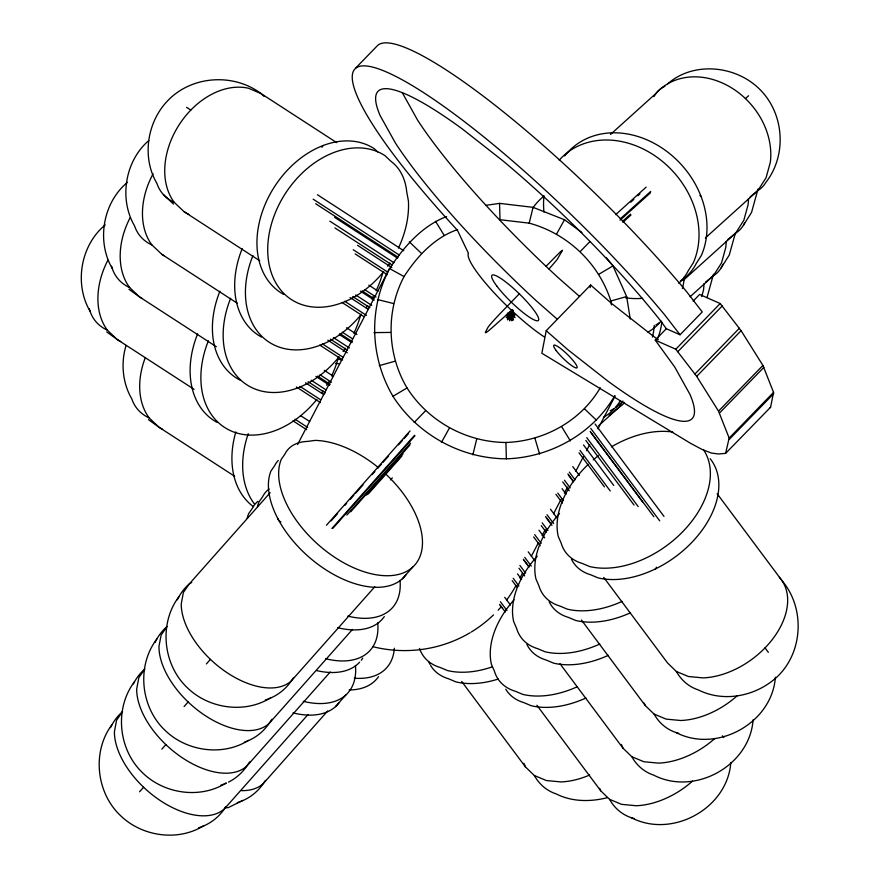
<?xml version="1.0" encoding="UTF-8"?>
<svg xmlns="http://www.w3.org/2000/svg" width="879" height="879" viewBox="0 0 879 879"><rect width="100%" height="100%" fill="white"/><g stroke="black" fill="none" stroke-linecap="round" stroke-linejoin="round"><path stroke-width="1.32" d="M513.061 314.133L514.863 315.33L513.05 313.561L513.391 311.144L507.491 319.703L513.391 311.144L511.842 320.791L511.71 314.935L513.391 311.144L506.227 315.429L510.875 313.583L513.391 311.144L513.061 314.133L514.929 317.627L512.787 314.638L513.391 311.144L511.644 312.792L507.326 313.429L511.149 313.078M614.762 395.77C592.49 434.006 550.287 457.443 506.359 458.816C460.849 458.563 417.459 434.644 392.968 396.286C370.015 357.292 368.411 308.672 389.562 268.556C403.78 246.944 421.876 226.013 446.598 216.531M600.28 387.749C580.876 420.986 544.112 441.258 505.93 442.478C466.244 442.247 428.392 421.393 407.032 387.936C387.046 354.182 385.639 311.287 404.065 276.555C417.075 256.404 434.402 237.605 457.563 229.573M730.812 762.445C727.636 808.383 672.182 838.841 631.529 817.778M753.083 719.835C749.919 765.774 694.454 796.231 653.8 775.168A70.88 51.861 -57 0 1 631.825 756.709L623.002 748.205L559.989 663.733M775.366 677.215C772.201 723.153 716.737 753.622 676.083 732.559M658.294 339.755A226.617 40.379 44.2 0 1 652.273 335.415L612.037 303.826L590.622 285.005L546.222 330.702L541.849 353.259L690.608 443.346L702.167 449.499L711.507 453.07L718.407 453.971L725.604 453.377L729.163 438.072L718.517 411.13L696.695 376.377L675.797 349.227L655.229 340.14L666.326 328.713L680.049 334.778L702.244 311.935L686.949 292.103A258.997 46.158 44.2 0 0 377.86 45.225L355.654 68.079M590.106 287.653L590.622 285.005M725.604 453.377L770.597 407.219L773.553 392.375L762.917 365.433L741.096 330.68L720.187 303.53L699.618 294.443L693.146 301.101M472.858 454.861L476.715 439.028M611.465 304.903L610.839 300.981C598.83 263.162 567.46 233.484 529.202 223.156L533.048 207.334L499.558 203.379L486.252 205.279M713.473 274.215L707.002 297.64M735.448 232.847L729.273 255.031L721.23 267.743M758.028 188.996L751.556 212.41L743.502 225.123M511.193 314.66L509.534 320.824L511.71 314.935M701.728 296.564L703.486 290.169A70.485 57.86 47.9 0 0 703.947 283.862M126.104 345.447C120.643 362.884 122.544 383.101 131.817 398.89A70.88 46.631 -36.7 0 0 149.188 417.943L159.044 427.26L234.704 476.319M513.05 313.561L513.655 313.353L512.743 313.067L513.391 311.144L512.226 312.781L509.304 312.265L511.644 312.792M297.563 444.543L389.562 268.556L404.065 276.555M509.589 318.407L513.391 311.144M519.907 578.118L522.445 573.262M531.323 556.275L538.3 542.925M542.112 535.641L545.288 529.576M553.528 513.797L561.143 499.228M564.318 493.163L567.493 487.087M575.745 471.309L583.359 456.75M586.524 450.685L589.699 444.609M597.951 428.831L615.08 396.066M441.412 442.478L449.29 428.227M556.627 233.957L564.494 219.728L581.942 232.517M622.969 401.022L618.871 407.449L598.665 425.7M653.954 96.613L656.009 93.383A70.88 40.313 41.6 0 1 664.865 86.307M179.096 596.434C158.506 623.486 162.89 665.216 187.831 688.224C209.477 708.892 245.219 713.858 270.776 697.717M156.814 639.055C136.223 666.095 140.607 707.826 165.56 730.834C187.194 751.501 222.936 756.467 248.493 740.338M134.542 681.664C113.94 708.716 118.335 750.446 143.277 773.454C164.922 794.122 200.665 799.077 226.222 782.947M112.259 724.285C91.669 751.325 96.053 793.056 120.994 816.064C142.64 836.731 178.382 841.697 203.939 825.568M293.531 677.72L291.257 680.972A70.88 58.179 47.9 0 1 265.359 699.992M272.007 719.253L268.985 723.593A70.88 58.179 47.9 0 1 244.395 742.184M249.724 761.862L246.702 766.202A70.88 58.179 47.9 0 1 228.485 782.134M225.936 806.647L224.431 808.823A70.88 58.179 47.9 0 1 198.533 827.842M265.48 780.398L263.217 783.661A70.88 58.179 47.9 0 1 237.319 802.681M549.034 268.974L557.077 259.624L562.527 250.273A16.47 0.857 -46.4 0 0 558.121 254.042L546.046 266.304M270.172 492.701L189.359 583.832A70.88 58.179 47.9 0 0 177.338 599.819M326.472 525.213L410.075 430.93M331.163 520.829L337.536 513.644M344.821 505.425L346.645 503.37M350.281 499.261L353.918 495.152M355.742 493.108L363.027 484.889M372.136 474.616L374.861 471.54M377.596 468.463L381.233 464.354M383.057 462.299L388.518 456.135M398.539 444.84L402.175 440.742M403.999 438.687L408.548 433.545M206.378 663.942L210.422 659.382M331.91 528.51L414.613 435.248M332.965 528.224L414.899 435.808M346.886 515.039L410.614 443.159M350.721 511.787L409.9 445.038M366.565 495.02L402.978 453.949M368.323 493.932L401.857 456.113M184.096 706.562L188.15 701.991M390.518 479.912L392.331 477.857M161.824 749.172L165.867 744.612M139.541 791.792L143.596 787.221M374.795 586.765L291.257 680.972A70.485 40.093 41.6 0 1 224.628 671.029A70.485 40.093 41.6 0 1 181.25 603.829L183.403 592.413L189.359 583.832L191.743 582.491M352.512 629.386L268.985 723.593A70.485 40.093 41.6 0 1 202.357 713.649A70.485 40.093 41.6 0 1 158.967 646.439L161.132 635.034L167.087 626.452A70.88 58.179 47.9 0 0 155.067 642.428M402.362 578.767L412.614 567.208M330.24 671.995L246.702 766.202A70.485 40.093 41.6 0 1 180.074 756.259A70.485 40.093 41.6 0 1 136.684 689.059L138.849 677.643L144.804 669.062A70.88 58.179 47.9 0 0 133.344 683.895M307.958 714.616L224.431 808.823A70.485 40.093 41.6 0 1 157.791 798.879A70.485 40.093 41.6 0 1 114.413 731.669L116.577 720.264L122.533 711.671A70.88 58.179 47.9 0 0 110.501 727.658M327.68 710.957L263.217 783.661A70.485 40.093 41.6 0 1 241.439 790.639M335.525 706.617L345.788 695.047M519.555 293.575L501.579 312.078A17.745 0.923 -46.4 0 0 487.878 327.515L485.658 331.779A48.565 2.527 -46.4 0 0 491.471 328.274L512.633 309.496M414.163 422.491L425.524 410.801M580.393 251.383L589.853 241.648M675.797 349.227L720.187 303.53M677.797 351.666L722.197 305.969M694.992 373.949L739.382 328.252M696.695 376.377L741.096 330.68M718.517 411.13L762.917 365.433M719.505 413.02L763.906 367.323M729.163 438.072L773.553 392.375M729.361 439.28L773.762 393.594M610.531 134.432L656.009 93.383A70.485 57.86 47.9 0 1 730.932 87.482A70.485 57.86 47.9 0 1 770.323 162.329L766.092 177.679L757.907 190.523L705.365 237.956M615.685 214.619L646.153 187.117M745.425 98.58L748.556 95.756M630.781 202.148L633.825 199.412M637.879 195.742L639.912 193.918M510.875 313.583L506.282 317.726L510.886 314.166M620.222 218.937L650.68 191.435M620.091 220.2L650.526 192.743M622.376 221.508L630.485 214.19M622.903 222.277L631.023 214.959M683.082 280.577L735.635 233.144A70.88 40.313 41.6 0 0 744.678 222.87M690.114 296.739L713.352 275.753A70.88 40.313 41.6 0 0 722.912 264.293M148.804 140.552C124.95 160.967 118.808 198.995 134.575 225.925A70.88 46.631 -36.7 0 0 151.946 244.988L161.813 254.306L237.473 303.365M127.488 182.349C102.854 202.544 96.316 241.253 112.303 268.545M105.216 224.958C80.571 245.164 74.034 283.862 90.021 311.155M750.095 196.929L757.907 190.523A70.88 40.313 41.6 0 0 765.785 182.513C787.551 154.759 784.2 112.094 758.401 88.032C734.372 65.266 693.124 61.475 667.699 83.813M727.823 239.549L735.635 233.144L743.821 220.288L748.04 204.95A70.485 57.86 47.9 0 0 748.501 198.632M705.54 282.159L713.352 275.753L721.538 262.909L725.757 247.559A70.485 57.86 47.9 0 0 726.23 241.253M609.103 415.459L618.871 407.449A70.88 40.313 41.6 0 0 624.584 402.505M770.004 407.68L770.597 407.219M598.885 274.248L612.949 265.919L626.65 296.564L630.243 319.011M392.968 396.286L407.032 387.936M242.725 800.406L228.584 807.504L224.815 808.054M379.256 365.631L395.078 361.203M610.839 300.981L626.65 296.564M607.301 797.682C590.512 801.967 572.042 801.923 556.319 793.968A70.88 51.861 -57 0 1 534.344 775.52L525.51 767.004L461.684 681.445M373.982 332.625L390.485 332.427M529.202 223.156L499.997 219.706L499.558 203.379M377.498 299.519L393.55 303.552M533.048 207.334L564.494 219.728M603.73 577.404L667.557 662.975L676.38 671.49L688.422 676.511L703.013 677.896A70.485 46.378 -36.7 0 0 772.806 638.857A70.485 46.378 -36.7 0 0 779.321 577.294M581.448 620.025L645.285 705.584L654.108 714.1L666.15 719.121L680.742 720.505A70.485 46.378 -36.7 0 0 737.096 695.893M631.825 756.709L643.867 761.741L658.459 763.126A70.485 46.378 -36.7 0 0 714.814 738.514M536.893 705.255L600.72 790.814L609.554 799.33L621.596 804.351L636.176 805.735A70.485 46.378 -36.7 0 0 692.531 781.123M534.344 775.52L546.386 780.541L560.967 781.925A70.485 46.378 -36.7 0 0 589.677 775.003M186.579 107.337L190.82 110.073M336.701 142.629L261.074 93.592C233.287 72.671 191.106 75.594 167.241 101.217C146.848 122.686 141.816 157.682 156.858 183.315A70.88 46.631 -36.7 0 0 174.229 202.368L184.096 211.685L259.744 260.755M317.44 194.742L403.758 250.724M313.144 199.17L399.462 255.152M315.682 203.741L398.132 257.206M334.613 217.355L397.594 258.195M329.856 221.167L393.99 262.755M334.899 227.914L392.155 265.051M357.5 245.296L391.858 267.579M353.204 249.724L387.562 271.996M355.149 253.91L387.21 274.698M368.817 285.126L378.025 291.103M364.521 289.554L376.036 297.014M362.104 290.916L373.564 298.344M360.423 291.158L374.168 300.069M355.676 294.97L371.707 305.365M352.699 296.52L369.872 307.661M350.106 297.563L368.433 309.452M344.667 301.244L366.422 315.352M342.03 302.464L363.796 316.572M346.546 327.746L356.907 334.459M342.25 332.163L352.611 338.887M339.832 333.526L352.424 341.7M339.294 334.514L351.886 342.678M333.394 337.58L349.424 347.974M330.416 339.14L347.601 350.281M327.834 340.184L347.293 352.809M322.384 343.854L342.997 357.226M319.758 345.084L342.656 359.929M324.263 370.356L333.471 376.333M319.967 374.784L331.482 382.244M317.55 376.135L330.152 384.31M315.869 376.388L329.614 385.299M311.122 380.2L326.01 389.847M308.144 381.75L325.318 392.891M305.551 382.794L323.879 394.671M300.113 386.474L320.725 399.835M296.333 386.947L320.385 402.549M216.333 346.722L139.53 296.915L128.949 289.29M300.453 415.547L309.661 421.513M295.003 419.217L307.672 427.425M292.927 420.799L306.672 429.71M194.061 389.331L117.259 339.525L106.678 331.899M148.463 419.635L159.044 427.26A70.485 51.575 -57 0 0 162.538 429.282M512.743 313.067L511.622 312.232L512.226 312.781M579.525 296.421L558.099 277.599A226.617 40.379 44.2 0 1 417.646 120.236L402.307 92.691M557.319 319.275L535.904 300.453A226.617 40.379 44.2 0 1 395.451 143.079L380.113 115.534A226.617 40.379 44.2 0 1 462.222 128.883L502.458 160.472A226.617 40.379 44.2 0 1 660.514 320.714L666.326 328.713M546.222 330.702L567.636 349.523L607.883 381.112A226.617 40.379 44.2 0 0 689.993 394.462L674.654 366.917L655.229 340.14M163.417 194.578L173.504 204.06M377.651 151.913L374.223 148.672A85.834 62.805 -57 0 0 273.424 188.403A85.834 62.805 -57 0 0 283.774 294.465M111.611 266.205A70.88 46.631 -36.7 0 0 129.674 287.598L139.53 296.915A70.485 51.575 -57 0 0 141.838 298.3M89.339 308.815A70.88 46.631 -36.7 0 0 107.392 330.207L117.259 339.525A70.485 51.575 -57 0 0 120.753 341.557M264.019 96.371L261.074 93.592L248.548 88.263A70.485 51.575 -57 0 0 179.393 124.4A70.485 51.575 -57 0 0 174.229 202.368M409.35 241.868L421.327 253.273M584.59 408.911L596.555 420.327M606.158 257.525L612.949 265.919M680.049 334.778L664.744 314.957A258.997 46.158 44.2 0 0 383.738 70.847A258.997 46.158 44.2 0 0 457.399 230.199L468.397 253.262A64.749 11.537 44.2 0 0 492.141 290.641A64.749 11.537 44.2 0 0 544.354 336.954M717.154 493.745L781.838 580.448C804.582 606.993 803.428 649.768 779.102 674.918C758.412 695.674 725.043 703.288 698.365 689.938A70.88 51.861 -57 0 1 676.38 671.49M595.061 423.997L663.997 516.402M590.765 428.425L659.7 520.829M590.183 431.369L653.888 516.775M590.809 432.479L643.087 502.557M586.754 437.621L638.209 506.601M585.832 440.412L634.023 505.018M583.524 444.95L613.751 485.472M580.052 450.466L610.268 490.987M579.019 452.806L604.433 486.878M572.778 466.617L579.349 475.418M569.306 472.133L575.053 479.835M567.9 473.979L573.624 481.648M568.537 475.089L573.438 481.659M564.472 480.231L570.196 487.9M562.736 481.934L569.273 490.691M562.066 488.658L566.153 494.141M557.769 493.086L563.483 500.744M555.913 494.317L562.472 503.118M550.496 509.227L557.066 518.028M547.024 514.753L553.594 523.554M545.628 516.588L551.342 524.258M546.255 517.709L551.968 525.367M542.2 522.851L547.914 530.509M541.277 525.642L546.178 532.213M538.97 530.18L544.683 537.849M534.674 534.608L541.211 543.365M533.641 536.937L540.2 545.727M528.224 551.847L534.784 560.648M524.752 557.363L531.312 566.164M523.346 559.209L529.059 566.867M523.972 560.319L528.872 566.889M519.918 565.461L525.631 573.13M518.995 568.252L524.719 575.921M517.511 573.888L521.588 579.371M513.215 578.316L518.929 585.974M512.182 580.645L517.105 587.249M504.711 597.335L510.457 605.038M500.415 601.763L506.985 610.564M499.602 604.378L505.315 612.048M500.228 605.488L501.865 607.686M765.027 647.878L768.356 652.361M722.472 735.8L723.802 737.591M435.523 221.255L444.148 235.297M561.769 426.886L570.383 440.95M644.197 703.09L645.285 705.584M621.387 744.458L623.002 748.205M599.643 788.32L600.72 790.814M523.895 763.269L525.51 767.004M534.937 438.335L539.618 454.069M512.292 314.935L512.907 320.341L512.787 314.638M505.93 442.478L506.359 458.816M516.094 585.403A129.499 127.246 27.6 0 1 506.689 599.939M500.799 607.213A129.499 127.246 27.6 0 1 498.129 610.18M493.493 614.904A129.499 127.246 27.6 0 1 471.276 632.023M470.133 632.704A129.499 127.246 27.6 0 1 372.608 646.625M661.854 322.132A85.834 70.463 47.9 0 1 657.723 338.459M654.273 325.373A85.834 70.463 47.9 0 1 652.46 337.053M642.648 298.311A85.834 70.463 47.9 0 1 625.727 297.838M543.969 212.07A85.834 70.463 47.9 0 1 543.98 195.775M559.242 160.132A85.834 70.463 47.9 0 1 659.624 159.198A85.834 70.463 47.9 0 1 693.333 262.744L688.334 270.589A64.442 52.894 47.9 0 1 678.852 283.258M564.692 155.979A85.834 70.463 47.9 0 1 665.689 150.584A85.834 70.463 47.9 0 1 701.31 255.558L696.3 263.403A64.442 52.894 47.9 0 1 680.5 280.939M699.871 195.588A23.381 5.593 -21.3 0 1 700.838 195.918M684.411 276.896A85.834 70.463 47.9 0 1 682.39 288.51M659.327 322.824A64.442 52.894 47.9 0 1 655.943 324.9M532.872 207.927A85.834 70.463 47.9 0 1 543.607 196.358M661.052 321.055A64.442 52.894 47.9 0 1 647.977 332.086M620.233 400.791A64.442 52.894 47.9 0 1 603.412 417.316M613.663 408.779A64.442 52.894 47.9 0 1 610.224 410.746M620.948 402.989A64.442 52.894 47.9 0 1 615.86 407.285M599.797 644.021A85.834 56.476 -36.7 0 1 545.024 651.757L537.673 648.669A64.442 42.401 -36.7 0 1 516.632 628.408L513.655 621.552A85.834 56.476 -36.7 0 1 537.267 556.154M608.268 655.371A85.834 56.476 -36.7 0 1 553.495 663.107L546.134 660.019A64.442 42.401 -36.7 0 1 526.906 644.45M678.643 733.306A70.88 51.861 -57 0 1 654.108 714.1M622.079 601.412A85.834 56.476 -36.7 0 1 567.307 609.147L559.945 606.06A64.442 42.401 -36.7 0 1 538.915 585.799L535.937 578.931A85.834 56.476 -36.7 0 1 559.549 513.545M630.54 612.751A85.834 56.476 -36.7 0 1 575.767 620.486L568.416 617.399A64.442 42.401 -36.7 0 1 549.177 601.829M498.228 679.038A85.834 56.476 -36.7 0 1 456.003 681.906L448.653 678.819A64.442 42.401 -36.7 0 1 430.589 665.425M419.525 648.416A64.442 42.401 -36.7 0 0 440.181 667.48L447.543 670.567A85.834 56.476 -36.7 0 0 492.284 666.853M429.985 664.359A64.442 42.401 -36.7 0 1 428.897 662.118M634.089 818.536A70.88 51.861 -57 0 1 609.554 799.33M577.525 686.631A85.834 56.476 -36.7 0 1 522.752 694.377L515.391 691.29A64.442 42.401 -36.7 0 1 494.361 671.018L491.372 664.161A85.834 56.476 -36.7 0 1 514.072 599.786M585.985 697.981A85.834 56.476 -36.7 0 1 531.213 705.716L523.862 702.629A64.442 42.401 -36.7 0 1 505.799 689.235M703.288 449.499A85.834 56.476 -36.7 0 1 682.818 531.608A85.834 56.476 -36.7 0 1 589.589 566.526L582.228 563.439A64.442 42.401 -36.7 0 1 561.187 543.178L558.209 536.322A85.834 56.476 -36.7 0 1 588.337 464.288M593.237 459.871A85.834 56.476 -36.7 0 1 598.379 455.696M611.465 446.84A85.834 56.476 -36.7 0 1 672.71 432.018M710.155 458.706A85.834 56.476 -36.7 0 1 692.663 541.519A85.834 56.476 -36.7 0 1 598.05 577.877L590.688 574.789A64.442 42.401 -36.7 0 1 571.46 559.22M656.404 567.186A23.381 4.944 64.2 0 1 656.195 568.087M656.02 568.427A23.381 4.944 64.2 0 1 655.284 568.977M384.299 616.597A85.834 48.828 41.6 0 1 337.558 627.65M247.186 518.291A85.834 48.828 41.6 0 1 248.68 513.6L252.339 508.348A64.442 36.654 41.6 0 1 257.855 501.349M269.139 488.988A64.442 36.654 41.6 0 0 262.59 496.778L258.942 502.041A85.834 48.828 41.6 0 0 257.448 506.722M400 580.294A85.834 48.828 41.6 0 1 347.82 616.08M225.98 783.299A70.88 58.179 47.9 0 1 220.805 785.222M377.717 622.903A85.834 48.828 41.6 0 1 325.538 658.701M359.61 662.206A85.834 48.828 41.6 0 1 316.66 670.6M362.741 658.129A85.834 48.828 41.6 0 1 361.269 660.25M394.352 648.241A85.834 48.828 41.6 0 1 354.237 678.192M378.53 676.665A85.834 48.828 41.6 0 1 349.15 689.96M355.435 665.524A85.834 48.828 41.6 0 1 303.255 701.31M338.986 702.859A85.834 48.828 41.6 0 1 293.004 712.88M385.057 473.407A85.834 48.828 41.6 0 1 416.163 563.329A85.834 48.828 41.6 0 1 326.186 551.21A85.834 48.828 41.6 0 1 281.225 459.42L284.873 454.168A64.442 36.654 41.6 0 1 307.551 441.412L315.034 440.401A85.834 48.828 41.6 0 1 378.047 467.342M405.823 575.02A85.834 48.828 41.6 0 1 315.825 562.703A85.834 48.828 41.6 0 1 270.963 470.99L274.622 465.727A64.442 36.654 41.6 0 1 278.269 460.475M280.906 521.939A23.381 10.647 -27.7 0 1 277.775 518.5M188.809 214.311A70.485 51.575 -57 0 1 184.096 211.685M398.418 248.12A85.834 62.805 -57 0 0 408.427 201.005L406.702 191.743A64.442 47.147 -57 0 0 390.979 161.318L384.969 155.638A85.834 62.805 -57 0 0 287.785 189.919A85.834 62.805 -57 0 0 286.631 296.014A85.834 62.805 -57 0 0 383.716 271.545M389.968 263.03A85.834 62.805 -57 0 1 387.727 266.282M321.912 147.298A23.381 11.295 69.3 0 1 323.329 145.431M164.109 255.69A70.485 51.575 -57 0 1 161.813 254.306M151.946 244.988A70.485 51.575 -57 0 1 153.089 173.8M383.068 271.787A85.834 62.805 -57 0 1 376.135 290.729M373.146 296.619A85.834 62.805 -57 0 1 371.85 298.937M367.697 305.639A85.834 62.805 -57 0 1 366.213 307.815M361.434 314.166A85.834 62.805 -57 0 1 272.325 344.085A85.834 62.805 -57 0 1 252.943 255.602M261.492 337.075A85.834 62.805 -57 0 1 242.197 248.636M129.674 287.598A70.485 51.575 -57 0 1 130.191 217.585M360.786 314.407A85.834 62.805 -57 0 1 353.863 333.339M345.414 348.26A85.834 62.805 -57 0 1 343.173 351.512M339.162 356.775A85.834 62.805 -57 0 1 250.043 386.705A85.834 62.805 -57 0 1 230.672 298.223M240.341 380.277A85.834 62.805 -57 0 1 219.915 291.246M107.392 330.207A70.485 51.575 -57 0 1 107.908 260.195M338.514 357.017A85.834 62.805 -57 0 1 331.581 375.959M328.592 381.849A85.834 62.805 -57 0 1 326.636 385.31M323.142 390.869A85.834 62.805 -57 0 1 321.659 393.045M316.879 399.385A85.834 62.805 -57 0 1 227.771 429.315A85.834 62.805 -57 0 1 208.389 340.832M216.937 422.305A85.834 62.805 -57 0 1 197.643 333.855M149.188 417.943A70.485 51.575 -57 0 1 145.354 357.511M253.427 506.667A85.834 62.805 -57 0 1 235.836 431.941M337.701 358.819A85.834 62.805 -57 0 1 341.327 360.126M254.229 503.722A85.834 62.805 -57 0 1 248.252 433.699M335.569 363.499A85.834 62.805 -57 0 1 339.58 363.851M496.679 285.862A32.369 5.768 44.2 0 0 537.08 320.802A32.369 5.768 44.2 0 0 511.831 286.95A32.369 5.768 44.2 0 0 496.679 285.862M556.154 350.512A16.185 2.89 44.2 0 0 576.349 367.982A16.185 2.89 44.2 0 0 563.725 351.051A16.185 2.89 44.2 0 0 556.154 350.512"/></g></svg>
